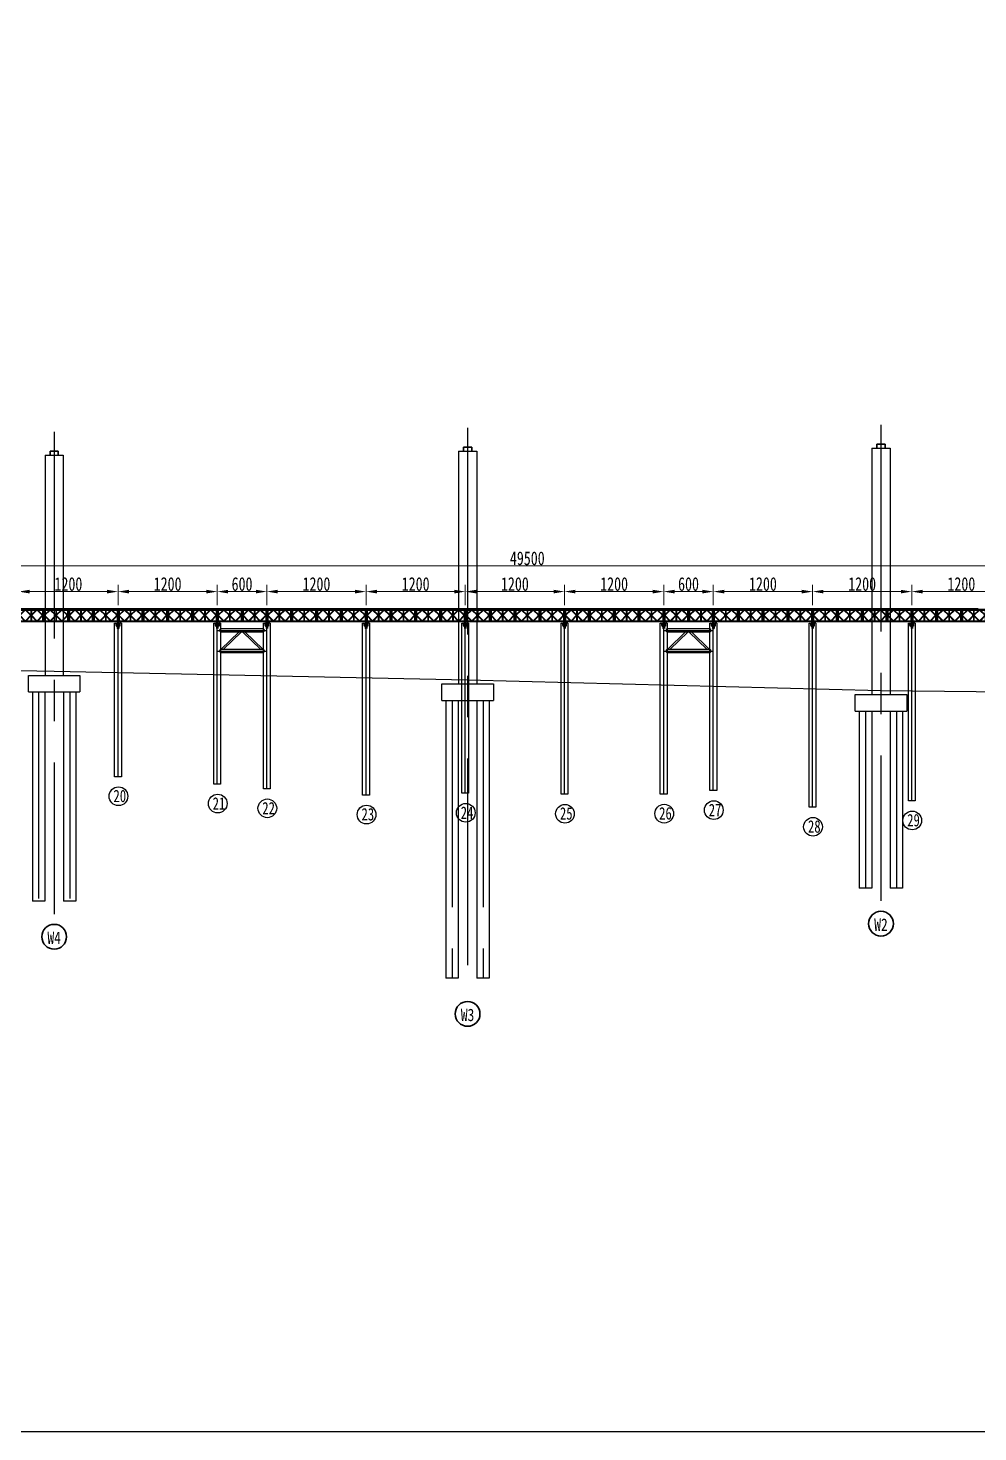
# Model space of a CAD drawing. Extents: x 0 to 558779, y 0 to 2762081.
# Drawn here: x 518231 to 518345.9, y 2757328.1 to 2757497.9 of the extents above; entities that cross this region are included whole.
import ezdxf
from ezdxf.enums import TextEntityAlignment as Align

# ---------------------------------------------------------------- set-up
doc = ezdxf.new("R2010")
doc.units = 0
doc.header["$LTSCALE"] = 20
doc.header["$PDMODE"] = 34
doc.linetypes.add('CENTER', pattern=[2, 1.25, -0.25, 0.25, -0.25])
doc.linetypes.add('CENTER2', pattern=[28.575, 19.05, -3.175, 3.175, -3.175])
doc.layers.add('center', color=3, linetype='CENTER', lineweight=13)
doc.layers.add('标注', color=3, linetype='Continuous', lineweight=15)
for name, color, linetype in [('ZdDmx', 7, 'Continuous'), ('主线墩号', 1, 'Continuous'), ('墩中心线', 6, 'CENTER'), ('粗实线', 1, 'Continuous'), ('细实线', 8, 'Continuous')]:
    doc.layers.add(name, color=color, linetype=linetype)
doc.styles.add('FS', font='仿宋_GB2312.ttf', dxfattribs={"width": 0.75})
doc.styles.add('仿宋', font='simfang_0.ttf', dxfattribs={"width": 0.8})
doc.dimstyles.new('100-1.5', dxfattribs={"dimscale": 0.66, "dimtxt": 2.5, "dimasz": 2, "dimexe": 1.25, "dimexo": 1.25, "dimgap": 0.125, "dimtad": 1, "dimdec": 0, "dimlfac": 100, "dimdsep": 46, "dimtxsty": 'FS', "dimcen": 0.001, "dimclrd": 3, "dimclre": 3, "dimclrt": 7, "dimadec": 4, "dimazin": 2, "dimtfac": 1, "dimtdec": 0, "dimtmove": 1, "dimatfit": 2, "dimfxlon": 1, "dimlwd": -1, "dimlwe": -1, "dimarcsym": 0})

# ---------------------------------------------------------------- blocks, each defined once
blk = doc.blocks.new('*U1236')
at = {"layer": '主线墩号', "color": 8, "lineweight": 35}
blk.add_circle((0, -31.61), 1.5, dxfattribs=at)
at = {"layer": '墩中心线', "color": 8}
for p, q in [((0, 29.46), (0, -28.86)), ((-1.88, -2), (-1.88, -27.3)), ((1.88, -2), (1.88, -27.3))]:
    blk.add_line(p, q, dxfattribs=at)
at = {"layer": '粗实线', "color": 8, "linetype": 'Continuous'}
for p, q in [((-1.1, 26.62), (-1.1, 0)), ((-1.1, 26.62), (1.1, 26.62)), ((1.1, 26.62), (1.1, 0)), ((-3.12, 0), (3.12, 0)), ((-3.12, -2), (-3.12, 0)), ((3.12, 0), (3.12, -2)), ((-3.12, -2), (3.12, -2)), ((-2.62, -2), (-1.12, -2))]:
    blk.add_line(p, q, dxfattribs=at)
at = {"layer": '粗实线', "color": 8, "lineweight": 35}
for p, q in [((-0.5, 26.62), (-0.5, 27.12)), ((-0.5, 27.12), (0.5, 27.12)), ((0.5, 27.12), (0.5, 26.62))]:
    blk.add_line(p, q, dxfattribs=at)
at = {"layer": '粗实线', "color": 8}
for p, q in [((-2.62, -2), (-2.62, -27.3)), ((-1.12, -2), (-1.12, -27.3)), ((1.12, -2), (1.12, -27.3)), ((2.62, -2), (2.62, -27.3)), ((-1.12, -27.3), (-2.62, -27.3)), ((2.62, -27.3), (1.12, -27.3))]:
    blk.add_line(p, q, dxfattribs=at)
at = {"layer": '主线墩号', "color": 8, "lineweight": 35, "style": '仿宋', "width": 0.8}
blk.add_attdef('墩号', text='', height=1.5, dxfattribs=at).set_placement((0, -32.48), align=Align.CENTER)
blk = doc.blocks.new('*U1239')
at = {"layer": '主线墩号', "color": 8, "lineweight": 35}
blk.add_circle((0, -39.91), 1.5, dxfattribs=at)
at = {"layer": '墩中心线', "color": 8}
for p, q in [((0, 30.97), (0, -37.16)), ((-1.88, -2), (-1.88, -35.6)), ((1.88, -2), (1.88, -35.6))]:
    blk.add_line(p, q, dxfattribs=at)
at = {"layer": '粗实线', "color": 8, "linetype": 'Continuous'}
for p, q in [((-1.1, 28.14), (-1.1, 0)), ((-1.1, 28.14), (1.1, 28.14)), ((1.1, 28.14), (1.1, 0)), ((-3.12, 0), (3.12, 0)), ((-3.12, -2), (-3.12, 0)), ((3.12, 0), (3.12, -2)), ((-3.12, -2), (3.12, -2)), ((-2.62, -2), (-1.12, -2))]:
    blk.add_line(p, q, dxfattribs=at)
at = {"layer": '粗实线', "color": 8, "lineweight": 35}
for p, q in [((-0.5, 28.14), (-0.5, 28.64)), ((-0.5, 28.64), (0.5, 28.64)), ((0.5, 28.64), (0.5, 28.14))]:
    blk.add_line(p, q, dxfattribs=at)
at = {"layer": '粗实线', "color": 8}
for p, q in [((-2.62, -2), (-2.62, -35.6)), ((-1.12, -2), (-1.12, -35.6)), ((1.12, -2), (1.12, -35.6)), ((2.62, -2), (2.62, -35.6)), ((-1.12, -35.6), (-2.62, -35.6)), ((2.62, -35.6), (1.12, -35.6))]:
    blk.add_line(p, q, dxfattribs=at)
at = {"layer": '主线墩号', "color": 8, "lineweight": 35, "style": '仿宋', "width": 0.8}
blk.add_attdef('墩号', text='', height=1.5, dxfattribs=at).set_placement((0, -40.78), align=Align.CENTER)
blk = doc.blocks.new('*U1240')
at = {"layer": '主线墩号', "color": 8, "lineweight": 35}
blk.add_circle((0, -27.7), 1.5, dxfattribs=at)
at = {"layer": '墩中心线', "color": 8}
for p, q in [((0, 32.64), (0, -24.95)), ((-1.88, -2), (-1.88, -23.39)), ((1.88, -2), (1.88, -23.39))]:
    blk.add_line(p, q, dxfattribs=at)
at = {"layer": '粗实线', "color": 8, "linetype": 'Continuous'}
for p, q in [((-1.1, 29.81), (-1.1, 0)), ((-1.1, 29.81), (1.1, 29.81)), ((1.1, 29.81), (1.1, 0)), ((-3.12, 0), (3.12, 0)), ((-3.12, -2), (-3.12, 0)), ((3.12, 0), (3.12, -2)), ((-3.12, -2), (3.12, -2)), ((-2.62, -2), (-1.12, -2))]:
    blk.add_line(p, q, dxfattribs=at)
at = {"layer": '粗实线', "color": 8, "lineweight": 35}
for p, q in [((-0.5, 29.81), (-0.5, 30.31)), ((-0.5, 30.31), (0.5, 30.31)), ((0.5, 30.31), (0.5, 29.81))]:
    blk.add_line(p, q, dxfattribs=at)
at = {"layer": '粗实线', "color": 8}
for p, q in [((-2.62, -2), (-2.62, -23.39)), ((-1.12, -2), (-1.12, -23.39)), ((1.12, -2), (1.12, -23.39)), ((2.62, -2), (2.62, -23.39)), ((-1.12, -23.39), (-2.62, -23.39)), ((2.62, -23.39), (1.12, -23.39))]:
    blk.add_line(p, q, dxfattribs=at)
at = {"layer": '主线墩号', "color": 8, "lineweight": 35, "style": '仿宋', "width": 0.8}
blk.add_attdef('墩号', text='', height=1.5, dxfattribs=at).set_placement((0, -28.57), align=Align.CENTER)
blk = doc.blocks.new('贝雷梁')
at = {"color": 7, "ltscale": 10}
for p, q in [((-7, 144), (-6, 145)), ((-7, 144), (-7, 135)), ((-7, 135), (-6, 135))]:
    blk.add_line(p, q, dxfattribs=at)
at = {"color": 7}
for p, q in [((-7, 144), (-7, 135)), ((-7, 4), (-6, 5)), ((-7, 4), (-6, 5)), ((-7, -4), (-7, 4)), ((-7, -4), (-7, 4)), ((-6, 145), (306, 145)), ((-6, 145), (306, 145)), ((-6, 135), (306, 135)), ((-6, 5), (306, 5)), ((6, 135), (6, 5)), ((7, 59), (7, 81)), ((7, 81), (18, 81)), ((7, 59), (18, 59)), ((9, 70), (79, 140)), ((9, 70), (79, 0)), ((12, 77), (70, 135)), ((12, 135), (12, 5)), ((12, 77), (16, 73)), ((12, 63), (16, 67)), ((12, 63), (70, 5)), ((16, 73), (79, 135)), ((16, 67), (79, 5)), ((18, 59), (18, 81)), ((79, 140), (150, 70)), ((79, 0), (150, 70)), ((143, 73), (80, 135)), ((143, 67), (80, 5)), ((147, 77), (89, 135)), ((147, 63), (89, 5)), ((141, 81), (159, 81)), ((141, 59), (141, 81)), ((141, 59), (159, 59)), ((143, 73), (147, 77)), ((143, 67), (147, 63)), ((147, 135), (147, 5)), ((220, 140), (150, 70)), ((220, 0), (150, 70)), ((153, 77), (211, 135)), ((153, 135), (153, 5)), ((157, 73), (153, 77)), ((157, 67), (153, 63)), ((153, 63), (211, 5)), ((157, 73), (220, 135)), ((157, 67), (220, 5)), ((159, 59), (159, 81)), ((291, 70), (220, 140)), ((291, 70), (220, 0)), ((284, 73), (221, 135)), ((284, 67), (221, 5)), ((288, 77), (230, 135)), ((288, 63), (230, 5)), ((282, 59), (282, 81)), ((293, 81), (282, 81)), ((282, 59), (293, 59)), ((288, 77), (284, 73)), ((288, 63), (284, 67)), ((288, 135), (288, 5)), ((293, 59), (293, 81)), ((294, 135), (294, 5)), ((307, 144), (306, 145)), ((307, 135), (306, 135)), ((307, 4), (306, 5)), ((307, 144), (307, 135)), ((307, -4), (307, 4)), ((-7, -4), (-6, -5)), ((-7, -4), (-6, -5)), ((-6, -5), (306, -5)), ((-6, -5), (306, -5)), ((307, -4), (306, -5))]:
    blk.add_line(p, q, dxfattribs=at)
at = {"color": 7, "ltscale": 10}
for centre in [(0, 140), (0, 140), (300, 140), (300, 140)]:
    blk.add_circle(centre, 2.5, dxfattribs=at)
at = {"color": 7}
for centre in [(0, 140), (0, 140), (0, 140), (0, 140), (0, 140), (0, 140), (0, 140), (0, 140), (0, 0), (300, 140), (300, 140), (300, 140), (300, 140), (300, 140), (300, 140), (300, 140), (300, 140), (300, 0), (300, 0), (300, 0), (300, 0), (300, 0), (300, 0)]:
    blk.add_circle(centre, 2.5, dxfattribs=at)
at = {"layer": 'center', "ltscale": 0.5}
for p, q in [((9, 145), (9, -5)), ((150, 145), (150, -5)), ((291, 145), (291, -5))]:
    blk.add_line(p, q, dxfattribs=at)
blk = doc.blocks.new('*U1230')
at = {"extrusion": (0, 0, -1), "xscale": -0.01000000000058208, "yscale": 0.009999999997671696, "zscale": -0.01000000000058208}
blk.add_blockref('贝雷梁', (1.5, -0.7), dxfattribs=at)
blk = doc.blocks.new('*U1231')
at = {"color": 0, "linetype": 'ByBlock', "lineweight": -2, "transparency": 16777216}
for p in [(186, 0), (189, 0), (192, 0), (195, 0), (198, 0), (201, 0), (204, 0), (207, 0), (210, 0), (213, 0), (216, 0), (219, 0), (222, 0), (225, 0), (228, 0), (231, 0), (234, 0), (237, 0), (240, 0), (243, 0), (246, 0), (249, 0), (252, 0), (255, 0), (258, 0), (261, 0), (264, 0), (267, 0), (270, 0), (273, 0), (276, 0), (279, 0), (282, 0), (285, 0), (288, 0), (291, 0), (294, 0), (297, 0), (300, 0)]:
    blk.add_blockref('*U1230', p, dxfattribs=at)
blk = doc.blocks.new('*U1233')
at = {"layer": '细实线', "color": 5}
blk.add_lwpolyline([(-0.995, 0.05), (0.995, 0.05), (0.995, -0.05), (-0.995, -0.05)], close=True, dxfattribs=at)
blk = doc.blocks.new('*U1232')
at = {"color": 0, "linetype": 'ByBlock', "lineweight": -2, "transparency": 16777216}
for p in [(186, 0), (188, 0), (190, 0), (192, 0), (194, 0), (196, 0), (198, 0), (200, 0), (202, 0), (204, 0), (206, 0), (208, 0), (210, 0), (212, 0), (214, 0), (216, 0), (218, 0), (220, 0), (222, 0), (224, 0), (226, 0), (228, 0), (230, 0), (232, 0), (234, 0), (236, 0), (238, 0), (240, 0), (242, 0), (244, 0), (246, 0), (248, 0), (250, 0), (252, 0), (254, 0), (256, 0), (258, 0), (260, 0), (262, 0), (264, 0), (266, 0), (268, 0), (270, 0), (272, 0), (274, 0), (276, 0), (278, 0), (280, 0), (282, 0), (284, 0), (286, 0), (288, 0), (290, 0), (292, 0), (294, 0), (296, 0), (298, 0), (300, 0)]:
    blk.add_blockref('*U1233', p, dxfattribs=at)
blk = doc.blocks.new('*D1262')
at = {"layer": 'DEFPOINTS', "color": 0, "transparency": 16777216}
for p in [(518241.86, 2757429.77), (518229.86, 2757426.19), (518241.86, 2757426.19)]:
    blk.add_point(p, dxfattribs=at)
at = {"layer": '标注', "color": 0, "transparency": 16777216}
for p, q in [((518229.86, 2757428.12), (518229.86, 2757430.59)), ((518231.18, 2757429.77), (518240.54, 2757429.77))]:
    blk.add_line(p, q, dxfattribs=at)
at = {"layer": '标注', "color": 0, "linetype": 'ByBlock', "transparency": 16777216}
blk.add_line((518241.86, 2757428.12), (518241.86, 2757430.59), dxfattribs=at)
at = {"layer": '标注', "color": 0, "transparency": 16777216}
for points in [[(518231.18, 2757429.99), (518231.18, 2757429.55), (518229.86, 2757429.77)], [(518240.54, 2757429.99), (518240.54, 2757429.55), (518241.86, 2757429.77)]]:
    blk.add_solid(points, dxfattribs=at)
at = {"layer": '标注', "color": 1, "transparency": 16777216, "insert": (518235.86, 2757430.68), "char_height": 1.65, "attachment_point": 5, "style": 'FS'}
blk.add_mtext('1200', dxfattribs=at)
blk = doc.blocks.new('*D1263')
at = {"layer": 'DEFPOINTS', "color": 0, "transparency": 16777216}
for p in [(518253.86, 2757429.77), (518241.86, 2757426.19), (518253.86, 2757426.19)]:
    blk.add_point(p, dxfattribs=at)
at = {"layer": '标注', "color": 0, "transparency": 16777216}
for p, q in [((518241.86, 2757428.12), (518241.86, 2757430.59)), ((518243.18, 2757429.77), (518252.54, 2757429.77))]:
    blk.add_line(p, q, dxfattribs=at)
at = {"layer": '标注', "color": 0, "linetype": 'ByBlock', "transparency": 16777216}
blk.add_line((518253.86, 2757428.12), (518253.86, 2757430.59), dxfattribs=at)
at = {"layer": '标注', "color": 0, "transparency": 16777216}
for points in [[(518243.18, 2757429.99), (518243.18, 2757429.55), (518241.86, 2757429.77)], [(518252.54, 2757429.99), (518252.54, 2757429.55), (518253.86, 2757429.77)]]:
    blk.add_solid(points, dxfattribs=at)
at = {"layer": '标注', "color": 1, "transparency": 16777216, "insert": (518247.86, 2757430.68), "char_height": 1.65, "attachment_point": 5, "style": 'FS'}
blk.add_mtext('1200', dxfattribs=at)
blk = doc.blocks.new('*D1264')
at = {"layer": 'DEFPOINTS', "color": 0, "transparency": 16777216}
for p in [(518259.86, 2757429.77), (518253.86, 2757426.19), (518259.86, 2757426.19)]:
    blk.add_point(p, dxfattribs=at)
at = {"layer": '标注', "color": 0, "transparency": 16777216}
for p, q in [((518253.86, 2757428.12), (518253.86, 2757430.59)), ((518255.18, 2757429.77), (518258.54, 2757429.77))]:
    blk.add_line(p, q, dxfattribs=at)
at = {"layer": '标注', "color": 0, "linetype": 'ByBlock', "transparency": 16777216}
blk.add_line((518259.86, 2757428.12), (518259.86, 2757430.59), dxfattribs=at)
at = {"layer": '标注', "color": 0, "transparency": 16777216}
for points in [[(518255.18, 2757429.99), (518255.18, 2757429.55), (518253.86, 2757429.77)], [(518258.54, 2757429.99), (518258.54, 2757429.55), (518259.86, 2757429.77)]]:
    blk.add_solid(points, dxfattribs=at)
at = {"layer": '标注', "color": 1, "transparency": 16777216, "insert": (518256.86, 2757430.68), "char_height": 1.65, "attachment_point": 5, "style": 'FS'}
blk.add_mtext('600', dxfattribs=at)
blk = doc.blocks.new('*D1265')
at = {"layer": 'DEFPOINTS', "color": 0, "transparency": 16777216}
for p in [(518271.86, 2757429.77), (518259.86, 2757426.19), (518271.86, 2757426.19)]:
    blk.add_point(p, dxfattribs=at)
at = {"layer": '标注', "color": 0, "transparency": 16777216}
for p, q in [((518259.86, 2757428.12), (518259.86, 2757430.59)), ((518261.18, 2757429.77), (518270.54, 2757429.77))]:
    blk.add_line(p, q, dxfattribs=at)
at = {"layer": '标注', "color": 0, "linetype": 'ByBlock', "transparency": 16777216}
blk.add_line((518271.86, 2757428.12), (518271.86, 2757430.59), dxfattribs=at)
at = {"layer": '标注', "color": 0, "transparency": 16777216}
for points in [[(518261.18, 2757429.99), (518261.18, 2757429.55), (518259.86, 2757429.77)], [(518270.54, 2757429.99), (518270.54, 2757429.55), (518271.86, 2757429.77)]]:
    blk.add_solid(points, dxfattribs=at)
at = {"layer": '标注', "color": 1, "transparency": 16777216, "insert": (518265.86, 2757430.68), "char_height": 1.65, "attachment_point": 5, "style": 'FS'}
blk.add_mtext('1200', dxfattribs=at)
blk = doc.blocks.new('*D1266')
at = {"layer": 'DEFPOINTS', "color": 0, "transparency": 16777216}
for p in [(518283.86, 2757429.77), (518271.86, 2757426.19), (518283.86, 2757426.19)]:
    blk.add_point(p, dxfattribs=at)
at = {"layer": '标注', "color": 0, "transparency": 16777216}
for p, q in [((518271.86, 2757428.12), (518271.86, 2757430.59)), ((518273.18, 2757429.77), (518282.54, 2757429.77))]:
    blk.add_line(p, q, dxfattribs=at)
at = {"layer": '标注', "color": 0, "linetype": 'ByBlock', "transparency": 16777216}
blk.add_line((518283.86, 2757428.12), (518283.86, 2757430.59), dxfattribs=at)
at = {"layer": '标注', "color": 0, "transparency": 16777216}
for points in [[(518273.18, 2757429.99), (518273.18, 2757429.55), (518271.86, 2757429.77)], [(518282.54, 2757429.99), (518282.54, 2757429.55), (518283.86, 2757429.77)]]:
    blk.add_solid(points, dxfattribs=at)
at = {"layer": '标注', "color": 1, "transparency": 16777216, "insert": (518277.86, 2757430.68), "char_height": 1.65, "attachment_point": 5, "style": 'FS'}
blk.add_mtext('1200', dxfattribs=at)
blk = doc.blocks.new('*D1267')
at = {"layer": 'DEFPOINTS', "color": 0, "transparency": 16777216}
for p in [(518295.86, 2757429.77), (518283.86, 2757426.19), (518295.86, 2757426.19)]:
    blk.add_point(p, dxfattribs=at)
at = {"layer": '标注', "color": 0, "transparency": 16777216}
for p, q in [((518283.86, 2757428.12), (518283.86, 2757430.59)), ((518285.18, 2757429.77), (518294.54, 2757429.77))]:
    blk.add_line(p, q, dxfattribs=at)
at = {"layer": '标注', "color": 0, "linetype": 'ByBlock', "transparency": 16777216}
blk.add_line((518295.86, 2757428.12), (518295.86, 2757430.59), dxfattribs=at)
at = {"layer": '标注', "color": 0, "transparency": 16777216}
for points in [[(518285.18, 2757429.99), (518285.18, 2757429.55), (518283.86, 2757429.77)], [(518294.54, 2757429.99), (518294.54, 2757429.55), (518295.86, 2757429.77)]]:
    blk.add_solid(points, dxfattribs=at)
at = {"layer": '标注', "color": 1, "transparency": 16777216, "insert": (518289.86, 2757430.68), "char_height": 1.65, "attachment_point": 5, "style": 'FS'}
blk.add_mtext('1200', dxfattribs=at)
blk = doc.blocks.new('*D1268')
at = {"layer": 'DEFPOINTS', "color": 0, "transparency": 16777216}
for p in [(518307.86, 2757429.77), (518295.86, 2757426.19), (518307.86, 2757426.19)]:
    blk.add_point(p, dxfattribs=at)
at = {"layer": '标注', "color": 0, "transparency": 16777216}
for p, q in [((518295.86, 2757428.12), (518295.86, 2757430.59)), ((518297.18, 2757429.77), (518306.54, 2757429.77))]:
    blk.add_line(p, q, dxfattribs=at)
at = {"layer": '标注', "color": 0, "linetype": 'ByBlock', "transparency": 16777216}
blk.add_line((518307.86, 2757428.12), (518307.86, 2757430.59), dxfattribs=at)
at = {"layer": '标注', "color": 0, "transparency": 16777216}
for points in [[(518297.18, 2757429.99), (518297.18, 2757429.55), (518295.86, 2757429.77)], [(518306.54, 2757429.99), (518306.54, 2757429.55), (518307.86, 2757429.77)]]:
    blk.add_solid(points, dxfattribs=at)
at = {"layer": '标注', "color": 1, "transparency": 16777216, "insert": (518301.86, 2757430.68), "char_height": 1.65, "attachment_point": 5, "style": 'FS'}
blk.add_mtext('1200', dxfattribs=at)
blk = doc.blocks.new('*D1269')
at = {"layer": 'DEFPOINTS', "color": 0, "transparency": 16777216}
for p in [(518313.86, 2757429.77), (518307.86, 2757426.19), (518313.86, 2757426.19)]:
    blk.add_point(p, dxfattribs=at)
at = {"layer": '标注', "color": 0, "transparency": 16777216}
for p, q in [((518307.86, 2757428.12), (518307.86, 2757430.59)), ((518309.18, 2757429.77), (518312.54, 2757429.77))]:
    blk.add_line(p, q, dxfattribs=at)
at = {"layer": '标注', "color": 0, "linetype": 'ByBlock', "transparency": 16777216}
blk.add_line((518313.86, 2757428.12), (518313.86, 2757430.59), dxfattribs=at)
at = {"layer": '标注', "color": 0, "transparency": 16777216}
for points in [[(518309.18, 2757429.99), (518309.18, 2757429.55), (518307.86, 2757429.77)], [(518312.54, 2757429.99), (518312.54, 2757429.55), (518313.86, 2757429.77)]]:
    blk.add_solid(points, dxfattribs=at)
at = {"layer": '标注', "color": 1, "transparency": 16777216, "insert": (518310.86, 2757430.68), "char_height": 1.65, "attachment_point": 5, "style": 'FS'}
blk.add_mtext('600', dxfattribs=at)
blk = doc.blocks.new('*D1270')
at = {"layer": 'DEFPOINTS', "color": 0, "transparency": 16777216}
for p in [(518325.86, 2757429.77), (518313.86, 2757426.19), (518325.86, 2757426.19)]:
    blk.add_point(p, dxfattribs=at)
at = {"layer": '标注', "color": 0, "transparency": 16777216}
for p, q in [((518313.86, 2757428.12), (518313.86, 2757430.59)), ((518315.18, 2757429.77), (518324.54, 2757429.77))]:
    blk.add_line(p, q, dxfattribs=at)
at = {"layer": '标注', "color": 0, "linetype": 'ByBlock', "transparency": 16777216}
blk.add_line((518325.86, 2757428.12), (518325.86, 2757430.59), dxfattribs=at)
at = {"layer": '标注', "color": 0, "transparency": 16777216}
for points in [[(518315.18, 2757429.99), (518315.18, 2757429.55), (518313.86, 2757429.77)], [(518324.54, 2757429.99), (518324.54, 2757429.55), (518325.86, 2757429.77)]]:
    blk.add_solid(points, dxfattribs=at)
at = {"layer": '标注', "color": 1, "transparency": 16777216, "insert": (518319.86, 2757430.68), "char_height": 1.65, "attachment_point": 5, "style": 'FS'}
blk.add_mtext('1200', dxfattribs=at)
blk = doc.blocks.new('*D1271')
at = {"layer": 'DEFPOINTS', "color": 0, "transparency": 16777216}
for p in [(518337.86, 2757429.77), (518325.86, 2757426.19), (518337.86, 2757426.19)]:
    blk.add_point(p, dxfattribs=at)
at = {"layer": '标注', "color": 0, "transparency": 16777216}
for p, q in [((518325.86, 2757428.12), (518325.86, 2757430.59)), ((518327.18, 2757429.77), (518336.54, 2757429.77))]:
    blk.add_line(p, q, dxfattribs=at)
at = {"layer": '标注', "color": 0, "linetype": 'ByBlock', "transparency": 16777216}
blk.add_line((518337.86, 2757428.12), (518337.86, 2757430.59), dxfattribs=at)
at = {"layer": '标注', "color": 0, "transparency": 16777216}
for points in [[(518327.18, 2757429.99), (518327.18, 2757429.55), (518325.86, 2757429.77)], [(518336.54, 2757429.99), (518336.54, 2757429.55), (518337.86, 2757429.77)]]:
    blk.add_solid(points, dxfattribs=at)
at = {"layer": '标注', "color": 1, "transparency": 16777216, "insert": (518331.86, 2757430.68), "char_height": 1.65, "attachment_point": 5, "style": 'FS'}
blk.add_mtext('1200', dxfattribs=at)
blk = doc.blocks.new('*D1272')
at = {"layer": 'DEFPOINTS', "color": 0, "transparency": 16777216}
for p in [(518349.86, 2757429.77), (518337.86, 2757426.19), (518349.86, 2757426.19)]:
    blk.add_point(p, dxfattribs=at)
at = {"layer": '标注', "color": 0, "transparency": 16777216}
for p, q in [((518337.86, 2757428.12), (518337.86, 2757430.59)), ((518339.18, 2757429.77), (518348.54, 2757429.77))]:
    blk.add_line(p, q, dxfattribs=at)
at = {"layer": '标注', "color": 0, "linetype": 'ByBlock', "transparency": 16777216}
blk.add_line((518349.86, 2757428.12), (518349.86, 2757430.59), dxfattribs=at)
at = {"layer": '标注', "color": 0, "transparency": 16777216}
for points in [[(518339.18, 2757429.99), (518339.18, 2757429.55), (518337.86, 2757429.77)], [(518348.54, 2757429.99), (518348.54, 2757429.55), (518349.86, 2757429.77)]]:
    blk.add_solid(points, dxfattribs=at)
at = {"layer": '标注', "color": 1, "transparency": 16777216, "insert": (518343.86, 2757430.68), "char_height": 1.65, "attachment_point": 5, "style": 'FS'}
blk.add_mtext('1200', dxfattribs=at)
blk = doc.blocks.new('*D1384')
at = {"layer": 'DEFPOINTS', "color": 0}
for p in [(518538.86, 2757432.88), (518043.86, 2757427.59), (518538.86, 2757427.59)]:
    blk.add_point(p, dxfattribs=at)
at = {"layer": '标注', "color": 0}
for p, q in [((518043.86, 2757431.23), (518043.86, 2757433.71)), ((518045.18, 2757432.88), (518537.54, 2757432.88)), ((518538.86, 2757431.23), (518538.86, 2757433.71))]:
    blk.add_line(p, q, dxfattribs=at)
for points in [[(518045.18, 2757433.1), (518045.18, 2757432.66), (518043.86, 2757432.88)], [(518537.54, 2757432.66), (518537.54, 2757433.1), (518538.86, 2757432.88)]]:
    blk.add_solid(points, dxfattribs=at)
at = {"layer": '标注', "color": 1, "insert": (518291.36, 2757433.79), "char_height": 1.65, "attachment_point": 5, "style": 'FS'}
blk.add_mtext('49500', dxfattribs=at)

msp = doc.modelspace()

# ---------------------------------------------------------------- linework, layer by layer
for p, q in [((518241.448, 2757425.935), (518241.643, 2757425.935)), ((518241.643, 2757425.935), (518241.643, 2757425.585)), ((518242.268, 2757425.935), (518242.073, 2757425.935)), ((518242.073, 2757425.935), (518242.073, 2757425.585)), ((518253.448, 2757425.935), (518253.643, 2757425.935)), ((518253.643, 2757425.935), (518253.643, 2757425.585)), ((518254.268, 2757425.935), (518254.073, 2757425.935)), ((518254.073, 2757425.935), (518254.073, 2757425.585)), ((518259.448, 2757425.935), (518259.643, 2757425.935)), ((518259.643, 2757425.935), (518259.643, 2757425.585)), ((518260.268, 2757425.935), (518260.073, 2757425.935)), ((518260.073, 2757425.935), (518260.073, 2757425.585)), ((518271.448, 2757425.935), (518271.643, 2757425.935)), ((518271.643, 2757425.935), (518271.643, 2757425.585)), ((518272.268, 2757425.935), (518272.073, 2757425.935)), ((518272.073, 2757425.935), (518272.073, 2757425.585)), ((518283.448, 2757425.935), (518283.643, 2757425.935)), ((518283.643, 2757425.935), (518283.643, 2757425.585)), ((518284.268, 2757425.935), (518284.073, 2757425.935)), ((518284.073, 2757425.935), (518284.073, 2757425.585)), ((518295.448, 2757425.935), (518295.643, 2757425.935)), ((518295.643, 2757425.935), (518295.643, 2757425.585)), ((518296.268, 2757425.935), (518296.073, 2757425.935)), ((518296.073, 2757425.935), (518296.073, 2757425.585)), ((518307.448, 2757425.935), (518307.643, 2757425.935)), ((518307.643, 2757425.935), (518307.643, 2757425.585)), ((518308.268, 2757425.935), (518308.073, 2757425.935)), ((518308.073, 2757425.935), (518308.073, 2757425.585)), ((518313.448, 2757425.935), (518313.643, 2757425.935)), ((518313.643, 2757425.935), (518313.643, 2757425.585)), ((518314.268, 2757425.935), (518314.073, 2757425.935)), ((518314.073, 2757425.935), (518314.073, 2757425.585)), ((518325.448, 2757425.935), (518325.643, 2757425.935)), ((518325.643, 2757425.935), (518325.643, 2757425.585)), ((518326.268, 2757425.935), (518326.073, 2757425.935)), ((518326.073, 2757425.935), (518326.073, 2757425.585)), ((518337.448, 2757425.935), (518337.643, 2757425.935)), ((518337.643, 2757425.935), (518337.643, 2757425.585)), ((518338.268, 2757425.935), (518338.073, 2757425.935)), ((518338.073, 2757425.935), (518338.073, 2757425.585)), ((518242.073, 2757425.585), (518241.643, 2757425.585)), ((518254.073, 2757425.585), (518253.643, 2757425.585)), ((518254.307, 2757422.773), (518256.514, 2757424.896)), ((518254.596, 2757422.773), (518256.802, 2757424.896)), ((518259.121, 2757422.773), (518256.915, 2757424.896)), ((518259.41, 2757422.773), (518257.203, 2757424.896)), ((518260.073, 2757425.585), (518259.643, 2757425.585)), ((518272.073, 2757425.585), (518271.643, 2757425.585)), ((518284.073, 2757425.585), (518283.643, 2757425.585)), ((518296.073, 2757425.585), (518295.643, 2757425.585)), ((518308.073, 2757425.585), (518307.643, 2757425.585)), ((518308.307, 2757422.773), (518310.514, 2757424.896)), ((518308.596, 2757422.773), (518310.802, 2757424.896)), ((518313.121, 2757422.773), (518310.915, 2757424.896)), ((518313.41, 2757422.773), (518311.203, 2757424.896)), ((518314.073, 2757425.585), (518313.643, 2757425.585)), ((518326.073, 2757425.585), (518325.643, 2757425.585)), ((518338.073, 2757425.585), (518337.643, 2757425.585))]:
    msp.add_line(p, q)
at = {"color": 1, "ltscale": 10}
for p, q in [((518241.771, 2757425.585), (518241.771, 2757425.305)), ((518241.78, 2757425.585), (518241.78, 2757425.305)), ((518241.937, 2757425.585), (518241.937, 2757425.305)), ((518241.946, 2757425.585), (518241.946, 2757425.305)), ((518253.771, 2757425.585), (518253.771, 2757425.305)), ((518253.78, 2757425.585), (518253.78, 2757425.305)), ((518253.937, 2757425.585), (518253.937, 2757425.305)), ((518253.946, 2757425.585), (518253.946, 2757425.305)), ((518259.771, 2757425.585), (518259.771, 2757425.305)), ((518259.78, 2757425.585), (518259.78, 2757425.305)), ((518259.937, 2757425.585), (518259.937, 2757425.305)), ((518259.946, 2757425.585), (518259.946, 2757425.305)), ((518271.771, 2757425.585), (518271.771, 2757425.305)), ((518271.78, 2757425.585), (518271.78, 2757425.305)), ((518271.937, 2757425.585), (518271.937, 2757425.305)), ((518271.946, 2757425.585), (518271.946, 2757425.305)), ((518283.771, 2757425.585), (518283.771, 2757425.305)), ((518283.78, 2757425.585), (518283.78, 2757425.305)), ((518283.937, 2757425.585), (518283.937, 2757425.305)), ((518283.946, 2757425.585), (518283.946, 2757425.305)), ((518295.771, 2757425.585), (518295.771, 2757425.305)), ((518295.78, 2757425.585), (518295.78, 2757425.305)), ((518295.937, 2757425.585), (518295.937, 2757425.305)), ((518295.946, 2757425.585), (518295.946, 2757425.305)), ((518307.771, 2757425.585), (518307.771, 2757425.305)), ((518307.78, 2757425.585), (518307.78, 2757425.305)), ((518307.937, 2757425.585), (518307.937, 2757425.305)), ((518307.946, 2757425.585), (518307.946, 2757425.305)), ((518313.771, 2757425.585), (518313.771, 2757425.305)), ((518313.78, 2757425.585), (518313.78, 2757425.305)), ((518313.937, 2757425.585), (518313.937, 2757425.305)), ((518313.946, 2757425.585), (518313.946, 2757425.305)), ((518325.771, 2757425.585), (518325.771, 2757425.305)), ((518325.78, 2757425.585), (518325.78, 2757425.305)), ((518325.937, 2757425.585), (518325.937, 2757425.305)), ((518325.946, 2757425.585), (518325.946, 2757425.305)), ((518337.771, 2757425.585), (518337.771, 2757425.305)), ((518337.78, 2757425.585), (518337.78, 2757425.305)), ((518337.937, 2757425.585), (518337.937, 2757425.305)), ((518337.946, 2757425.585), (518337.946, 2757425.305))]:
    msp.add_line(p, q, dxfattribs=at)
at = {"color": 1}
for p, q in [((518241.78, 2757425.305), (518241.771, 2757425.305)), ((518241.937, 2757425.305), (518241.946, 2757425.305)), ((518253.78, 2757425.305), (518253.771, 2757425.305)), ((518253.937, 2757425.305), (518253.946, 2757425.305)), ((518259.78, 2757425.305), (518259.771, 2757425.305)), ((518259.937, 2757425.305), (518259.946, 2757425.305)), ((518271.78, 2757425.305), (518271.771, 2757425.305)), ((518271.937, 2757425.305), (518271.946, 2757425.305)), ((518283.78, 2757425.305), (518283.771, 2757425.305)), ((518283.937, 2757425.305), (518283.946, 2757425.305)), ((518295.78, 2757425.305), (518295.771, 2757425.305)), ((518295.937, 2757425.305), (518295.946, 2757425.305)), ((518307.78, 2757425.305), (518307.771, 2757425.305)), ((518307.937, 2757425.305), (518307.946, 2757425.305)), ((518313.78, 2757425.305), (518313.771, 2757425.305)), ((518313.937, 2757425.305), (518313.946, 2757425.305)), ((518325.78, 2757425.305), (518325.771, 2757425.305)), ((518325.937, 2757425.305), (518325.946, 2757425.305)), ((518337.78, 2757425.305), (518337.771, 2757425.305)), ((518337.937, 2757425.305), (518337.946, 2757425.305))]:
    msp.add_line(p, q, dxfattribs=at)
at = {"linetype": 'CENTER', "ltscale": 0.05}
for p, q in [((518241.775, 2757425.585), (518241.775, 2757425.305)), ((518241.941, 2757425.585), (518241.941, 2757425.305)), ((518253.775, 2757425.585), (518253.775, 2757425.305)), ((518253.941, 2757425.585), (518253.941, 2757425.305)), ((518259.775, 2757425.585), (518259.775, 2757425.305)), ((518259.941, 2757425.585), (518259.941, 2757425.305)), ((518271.775, 2757425.585), (518271.775, 2757425.305)), ((518271.941, 2757425.585), (518271.941, 2757425.305)), ((518283.775, 2757425.585), (518283.775, 2757425.305)), ((518283.941, 2757425.585), (518283.941, 2757425.305)), ((518295.775, 2757425.585), (518295.775, 2757425.305)), ((518295.941, 2757425.585), (518295.941, 2757425.305)), ((518307.775, 2757425.585), (518307.775, 2757425.305)), ((518307.941, 2757425.585), (518307.941, 2757425.305)), ((518313.775, 2757425.585), (518313.775, 2757425.305)), ((518313.941, 2757425.585), (518313.941, 2757425.305)), ((518325.775, 2757425.585), (518325.775, 2757425.305)), ((518325.941, 2757425.585), (518325.941, 2757425.305)), ((518337.775, 2757425.585), (518337.775, 2757425.305)), ((518337.941, 2757425.585), (518337.941, 2757425.305))]:
    msp.add_line(p, q, dxfattribs=at)
at = {"color": 3, "linetype": 'CENTER2', "ltscale": 0.1}
for p, q in [((518241.858, 2757407.382), (518241.858, 2757425.585)), ((518253.858, 2757406.496), (518253.858, 2757425.585)), ((518259.858, 2757405.925), (518259.858, 2757425.585)), ((518271.858, 2757405.168), (518271.858, 2757425.585)), ((518283.858, 2757405.379), (518283.858, 2757425.585)), ((518295.858, 2757405.266), (518295.858, 2757425.585)), ((518307.858, 2757405.28), (518307.858, 2757425.585)), ((518313.858, 2757405.706), (518313.858, 2757425.585)), ((518325.858, 2757403.688), (518325.858, 2757425.585)), ((518337.858, 2757404.454), (518337.858, 2757425.585))]:
    msp.add_line(p, q, dxfattribs=at)
at = {"color": 3, "linetype": 'CENTER2'}
for p, q in [((518253.858, 2757425.085), (518259.858, 2757425.085)), ((518307.858, 2757425.085), (518313.858, 2757425.085)), ((518253.858, 2757422.585), (518259.858, 2757422.585)), ((518307.858, 2757422.585), (518313.858, 2757422.585))]:
    msp.add_line(p, q, dxfattribs=at)
at = {"color": 0}
msp.add_lwpolyline([(518015.117, 2757901.832), (518685.096, 2757901.832), (518685.096, 2757328.13), (518015.117, 2757328.13)], close=True, dxfattribs=at)
at = {"color": 5}
for points in [[(518242.268, 2757425.935), (518242.268, 2757417.872), (518242.268, 2757407.382), (518241.448, 2757407.382), (518241.448, 2757425.935)], [(518254.268, 2757425.935), (518254.268, 2757417.872), (518254.268, 2757406.496), (518253.448, 2757406.496), (518253.448, 2757425.935)], [(518260.268, 2757425.935), (518260.268, 2757417.872), (518260.268, 2757405.925), (518259.448, 2757405.925), (518259.448, 2757425.935)], [(518272.268, 2757425.935), (518272.268, 2757417.872), (518272.268, 2757405.168), (518271.448, 2757405.168), (518271.448, 2757425.935)], [(518284.268, 2757425.935), (518284.268, 2757417.872), (518284.268, 2757405.379), (518283.448, 2757405.379), (518283.448, 2757425.935)], [(518296.268, 2757425.935), (518296.268, 2757417.872), (518296.268, 2757405.266), (518295.448, 2757405.266), (518295.448, 2757425.935)], [(518308.268, 2757425.935), (518308.268, 2757417.872), (518308.268, 2757405.28), (518307.448, 2757405.28), (518307.448, 2757425.935)], [(518314.268, 2757425.935), (518314.268, 2757417.872), (518314.268, 2757405.706), (518313.448, 2757405.706), (518313.448, 2757425.935)], [(518326.268, 2757425.935), (518326.268, 2757417.872), (518326.268, 2757403.688), (518325.448, 2757403.688), (518325.448, 2757425.935)], [(518338.268, 2757425.935), (518338.268, 2757417.872), (518338.268, 2757404.454), (518337.448, 2757404.454), (518337.448, 2757425.935)]]:
    msp.add_lwpolyline(points, dxfattribs=at)
for points in [[(518241.643, 2757425.92), (518241.769, 2757425.92), (518241.769, 2757425.67), (518241.643, 2757425.67)], [(518242.073, 2757425.92), (518241.948, 2757425.92), (518241.948, 2757425.67), (518242.073, 2757425.67)], [(518253.643, 2757425.92), (518253.769, 2757425.92), (518253.769, 2757425.67), (518253.643, 2757425.67)], [(518254.073, 2757425.92), (518253.948, 2757425.92), (518253.948, 2757425.67), (518254.073, 2757425.67)], [(518259.643, 2757425.92), (518259.769, 2757425.92), (518259.769, 2757425.67), (518259.643, 2757425.67)], [(518260.073, 2757425.92), (518259.948, 2757425.92), (518259.948, 2757425.67), (518260.073, 2757425.67)], [(518271.643, 2757425.92), (518271.769, 2757425.92), (518271.769, 2757425.67), (518271.643, 2757425.67)], [(518272.073, 2757425.92), (518271.948, 2757425.92), (518271.948, 2757425.67), (518272.073, 2757425.67)], [(518283.643, 2757425.92), (518283.769, 2757425.92), (518283.769, 2757425.67), (518283.643, 2757425.67)], [(518284.073, 2757425.92), (518283.948, 2757425.92), (518283.948, 2757425.67), (518284.073, 2757425.67)], [(518295.643, 2757425.92), (518295.769, 2757425.92), (518295.769, 2757425.67), (518295.643, 2757425.67)], [(518296.073, 2757425.92), (518295.948, 2757425.92), (518295.948, 2757425.67), (518296.073, 2757425.67)], [(518307.643, 2757425.92), (518307.769, 2757425.92), (518307.769, 2757425.67), (518307.643, 2757425.67)], [(518308.073, 2757425.92), (518307.948, 2757425.92), (518307.948, 2757425.67), (518308.073, 2757425.67)], [(518313.643, 2757425.92), (518313.769, 2757425.92), (518313.769, 2757425.67), (518313.643, 2757425.67)], [(518314.073, 2757425.92), (518313.948, 2757425.92), (518313.948, 2757425.67), (518314.073, 2757425.67)], [(518325.643, 2757425.92), (518325.769, 2757425.92), (518325.769, 2757425.67), (518325.643, 2757425.67)], [(518326.073, 2757425.92), (518325.948, 2757425.92), (518325.948, 2757425.67), (518326.073, 2757425.67)], [(518337.643, 2757425.92), (518337.769, 2757425.92), (518337.769, 2757425.67), (518337.643, 2757425.67)], [(518338.073, 2757425.92), (518337.948, 2757425.92), (518337.948, 2757425.67), (518338.073, 2757425.67)]]:
    msp.add_lwpolyline(points, close=True, dxfattribs=at)
for points in [[(518254.268, 2757425.273, 0.6776376), (518254.268, 2757424.896), (518259.448, 2757424.896, 0.6776376), (518259.448, 2757425.273)], [(518308.268, 2757425.273, 0.6776376), (518308.268, 2757424.896), (518313.448, 2757424.896, 0.6776376), (518313.448, 2757425.273)], [(518254.268, 2757422.773, 0.6776376), (518254.268, 2757422.396), (518259.448, 2757422.396, 0.6776376), (518259.448, 2757422.773)], [(518308.268, 2757422.773, 0.6776376), (518308.268, 2757422.396), (518313.448, 2757422.396, 0.6776376), (518313.448, 2757422.773)]]:
    msp.add_lwpolyline(points, format="xyb", close=True, dxfattribs=at)
for centre in [(518241.917, 2757405.014), (518253.917, 2757404.128), (518259.917, 2757403.558), (518271.917, 2757402.8), (518283.917, 2757403.012), (518295.917, 2757402.898), (518307.917, 2757402.912), (518313.917, 2757403.338), (518325.917, 2757401.321), (518337.917, 2757402.087)]:
    msp.add_circle(centre, 1.132, dxfattribs=at)
at = {"layer": 'ZdDmx', "color": 3}
msp.add_lwpolyline([(518034.138, 2757425.625), (518045.838, 2757425.625), (518047.838, 2757423.165), (518084.138, 2757420.765), (518184.138, 2757421.125), (518234.138, 2757420.135), (518284.138, 2757419.105), (518334.138, 2757417.805), (518384.138, 2757417.295), (518434.138, 2757416.465), (518524.138, 2757415.315), (518664.138, 2757417.555), (518754.138, 2757421.275), (518756.075, 2757421.319)], dxfattribs=at)
at = {"layer": '细实线', "color": 6}
for points in [[(518241.775, 2757425.585), (518241.858, 2757425.585, 0.3634465), (518241.846, 2757425.6), (518241.794, 2757425.61, -0.350947), (518241.782, 2757425.625), (518241.782, 2757426.105, -0.3634465), (518241.794, 2757426.12), (518241.846, 2757426.13, 0.3634465), (518241.858, 2757426.145), (518241.692, 2757426.145, 0.3634465), (518241.705, 2757426.13), (518241.757, 2757426.12, -0.350947), (518241.769, 2757426.105), (518241.769, 2757425.625, -0.3634465), (518241.757, 2757425.61), (518241.705, 2757425.6, 0.3634465), (518241.692, 2757425.585)], [(518241.941, 2757425.585), (518242.024, 2757425.585, 0.3634465), (518242.012, 2757425.6), (518241.96, 2757425.61, -0.350947), (518241.948, 2757425.625), (518241.948, 2757426.105, -0.3634465), (518241.96, 2757426.12), (518242.012, 2757426.13, 0.3634465), (518242.024, 2757426.145), (518241.858, 2757426.145, 0.3634465), (518241.871, 2757426.13), (518241.923, 2757426.12, -0.350947), (518241.935, 2757426.105), (518241.935, 2757425.625, -0.3634465), (518241.923, 2757425.61), (518241.871, 2757425.6, 0.3634465), (518241.858, 2757425.585)], [(518253.775, 2757425.585), (518253.858, 2757425.585, 0.3634465), (518253.846, 2757425.6), (518253.794, 2757425.61, -0.350947), (518253.782, 2757425.625), (518253.782, 2757426.105, -0.3634465), (518253.794, 2757426.12), (518253.846, 2757426.13, 0.3634465), (518253.858, 2757426.145), (518253.692, 2757426.145, 0.3634465), (518253.705, 2757426.13), (518253.757, 2757426.12, -0.350947), (518253.769, 2757426.105), (518253.769, 2757425.625, -0.3634465), (518253.757, 2757425.61), (518253.705, 2757425.6, 0.3634465), (518253.692, 2757425.585)], [(518253.941, 2757425.585), (518254.024, 2757425.585, 0.3634465), (518254.012, 2757425.6), (518253.96, 2757425.61, -0.350947), (518253.948, 2757425.625), (518253.948, 2757426.105, -0.3634465), (518253.96, 2757426.12), (518254.012, 2757426.13, 0.3634465), (518254.024, 2757426.145), (518253.858, 2757426.145, 0.3634465), (518253.871, 2757426.13), (518253.923, 2757426.12, -0.350947), (518253.935, 2757426.105), (518253.935, 2757425.625, -0.3634465), (518253.923, 2757425.61), (518253.871, 2757425.6, 0.3634465), (518253.858, 2757425.585)], [(518259.775, 2757425.585), (518259.858, 2757425.585, 0.3634465), (518259.846, 2757425.6), (518259.794, 2757425.61, -0.350947), (518259.782, 2757425.625), (518259.782, 2757426.105, -0.3634465), (518259.794, 2757426.12), (518259.846, 2757426.13, 0.3634465), (518259.858, 2757426.145), (518259.692, 2757426.145, 0.3634465), (518259.705, 2757426.13), (518259.757, 2757426.12, -0.350947), (518259.769, 2757426.105), (518259.769, 2757425.625, -0.3634465), (518259.757, 2757425.61), (518259.705, 2757425.6, 0.3634465), (518259.692, 2757425.585)], [(518259.941, 2757425.585), (518260.024, 2757425.585, 0.3634465), (518260.012, 2757425.6), (518259.96, 2757425.61, -0.350947), (518259.948, 2757425.625), (518259.948, 2757426.105, -0.3634465), (518259.96, 2757426.12), (518260.012, 2757426.13, 0.3634465), (518260.024, 2757426.145), (518259.858, 2757426.145, 0.3634465), (518259.871, 2757426.13), (518259.923, 2757426.12, -0.350947), (518259.935, 2757426.105), (518259.935, 2757425.625, -0.3634465), (518259.923, 2757425.61), (518259.871, 2757425.6, 0.3634465), (518259.858, 2757425.585)], [(518271.775, 2757425.585), (518271.858, 2757425.585, 0.3634465), (518271.846, 2757425.6), (518271.794, 2757425.61, -0.350947), (518271.782, 2757425.625), (518271.782, 2757426.105, -0.3634465), (518271.794, 2757426.12), (518271.846, 2757426.13, 0.3634465), (518271.858, 2757426.145), (518271.692, 2757426.145, 0.3634465), (518271.705, 2757426.13), (518271.757, 2757426.12, -0.350947), (518271.769, 2757426.105), (518271.769, 2757425.625, -0.3634465), (518271.757, 2757425.61), (518271.705, 2757425.6, 0.3634465), (518271.692, 2757425.585)], [(518271.941, 2757425.585), (518272.024, 2757425.585, 0.3634465), (518272.012, 2757425.6), (518271.96, 2757425.61, -0.350947), (518271.948, 2757425.625), (518271.948, 2757426.105, -0.3634465), (518271.96, 2757426.12), (518272.012, 2757426.13, 0.3634465), (518272.024, 2757426.145), (518271.858, 2757426.145, 0.3634465), (518271.871, 2757426.13), (518271.923, 2757426.12, -0.350947), (518271.935, 2757426.105), (518271.935, 2757425.625, -0.3634465), (518271.923, 2757425.61), (518271.871, 2757425.6, 0.3634465), (518271.858, 2757425.585)], [(518283.775, 2757425.585), (518283.858, 2757425.585, 0.3634465), (518283.846, 2757425.6), (518283.794, 2757425.61, -0.350947), (518283.782, 2757425.625), (518283.782, 2757426.105, -0.3634465), (518283.794, 2757426.12), (518283.846, 2757426.13, 0.3634465), (518283.858, 2757426.145), (518283.692, 2757426.145, 0.3634465), (518283.705, 2757426.13), (518283.757, 2757426.12, -0.350947), (518283.769, 2757426.105), (518283.769, 2757425.625, -0.3634465), (518283.757, 2757425.61), (518283.705, 2757425.6, 0.3634465), (518283.692, 2757425.585)], [(518283.941, 2757425.585), (518284.024, 2757425.585, 0.3634465), (518284.012, 2757425.6), (518283.96, 2757425.61, -0.350947), (518283.948, 2757425.625), (518283.948, 2757426.105, -0.3634465), (518283.96, 2757426.12), (518284.012, 2757426.13, 0.3634465), (518284.024, 2757426.145), (518283.858, 2757426.145, 0.3634465), (518283.871, 2757426.13), (518283.923, 2757426.12, -0.350947), (518283.935, 2757426.105), (518283.935, 2757425.625, -0.3634465), (518283.923, 2757425.61), (518283.871, 2757425.6, 0.3634465), (518283.858, 2757425.585)], [(518295.775, 2757425.585), (518295.858, 2757425.585, 0.3634465), (518295.846, 2757425.6), (518295.794, 2757425.61, -0.350947), (518295.782, 2757425.625), (518295.782, 2757426.105, -0.3634465), (518295.794, 2757426.12), (518295.846, 2757426.13, 0.3634465), (518295.858, 2757426.145), (518295.692, 2757426.145, 0.3634465), (518295.705, 2757426.13), (518295.757, 2757426.12, -0.350947), (518295.769, 2757426.105), (518295.769, 2757425.625, -0.3634465), (518295.757, 2757425.61), (518295.705, 2757425.6, 0.3634465), (518295.692, 2757425.585)], [(518295.941, 2757425.585), (518296.024, 2757425.585, 0.3634465), (518296.012, 2757425.6), (518295.96, 2757425.61, -0.350947), (518295.948, 2757425.625), (518295.948, 2757426.105, -0.3634465), (518295.96, 2757426.12), (518296.012, 2757426.13, 0.3634465), (518296.024, 2757426.145), (518295.858, 2757426.145, 0.3634465), (518295.871, 2757426.13), (518295.923, 2757426.12, -0.350947), (518295.935, 2757426.105), (518295.935, 2757425.625, -0.3634465), (518295.923, 2757425.61), (518295.871, 2757425.6, 0.3634465), (518295.858, 2757425.585)], [(518307.775, 2757425.585), (518307.858, 2757425.585, 0.3634465), (518307.846, 2757425.6), (518307.794, 2757425.61, -0.350947), (518307.782, 2757425.625), (518307.782, 2757426.105, -0.3634465), (518307.794, 2757426.12), (518307.846, 2757426.13, 0.3634465), (518307.858, 2757426.145), (518307.692, 2757426.145, 0.3634465), (518307.705, 2757426.13), (518307.757, 2757426.12, -0.350947), (518307.769, 2757426.105), (518307.769, 2757425.625, -0.3634465), (518307.757, 2757425.61), (518307.705, 2757425.6, 0.3634465), (518307.692, 2757425.585)], [(518307.941, 2757425.585), (518308.024, 2757425.585, 0.3634465), (518308.012, 2757425.6), (518307.96, 2757425.61, -0.350947), (518307.948, 2757425.625), (518307.948, 2757426.105, -0.3634465), (518307.96, 2757426.12), (518308.012, 2757426.13, 0.3634465), (518308.024, 2757426.145), (518307.858, 2757426.145, 0.3634465), (518307.871, 2757426.13), (518307.923, 2757426.12, -0.350947), (518307.935, 2757426.105), (518307.935, 2757425.625, -0.3634465), (518307.923, 2757425.61), (518307.871, 2757425.6, 0.3634465), (518307.858, 2757425.585)], [(518313.775, 2757425.585), (518313.858, 2757425.585, 0.3634465), (518313.846, 2757425.6), (518313.794, 2757425.61, -0.350947), (518313.782, 2757425.625), (518313.782, 2757426.105, -0.3634465), (518313.794, 2757426.12), (518313.846, 2757426.13, 0.3634465), (518313.858, 2757426.145), (518313.692, 2757426.145, 0.3634465), (518313.705, 2757426.13), (518313.757, 2757426.12, -0.350947), (518313.769, 2757426.105), (518313.769, 2757425.625, -0.3634465), (518313.757, 2757425.61), (518313.705, 2757425.6, 0.3634465), (518313.692, 2757425.585)], [(518313.941, 2757425.585), (518314.024, 2757425.585, 0.3634465), (518314.012, 2757425.6), (518313.96, 2757425.61, -0.350947), (518313.948, 2757425.625), (518313.948, 2757426.105, -0.3634465), (518313.96, 2757426.12), (518314.012, 2757426.13, 0.3634465), (518314.024, 2757426.145), (518313.858, 2757426.145, 0.3634465), (518313.871, 2757426.13), (518313.923, 2757426.12, -0.350947), (518313.935, 2757426.105), (518313.935, 2757425.625, -0.3634465), (518313.923, 2757425.61), (518313.871, 2757425.6, 0.3634465), (518313.858, 2757425.585)], [(518325.775, 2757425.585), (518325.858, 2757425.585, 0.3634465), (518325.846, 2757425.6), (518325.794, 2757425.61, -0.350947), (518325.782, 2757425.625), (518325.782, 2757426.105, -0.3634465), (518325.794, 2757426.12), (518325.846, 2757426.13, 0.3634465), (518325.858, 2757426.145), (518325.692, 2757426.145, 0.3634465), (518325.705, 2757426.13), (518325.757, 2757426.12, -0.350947), (518325.769, 2757426.105), (518325.769, 2757425.625, -0.3634465), (518325.757, 2757425.61), (518325.705, 2757425.6, 0.3634465), (518325.692, 2757425.585)], [(518325.941, 2757425.585), (518326.024, 2757425.585, 0.3634465), (518326.012, 2757425.6), (518325.96, 2757425.61, -0.350947), (518325.948, 2757425.625), (518325.948, 2757426.105, -0.3634465), (518325.96, 2757426.12), (518326.012, 2757426.13, 0.3634465), (518326.024, 2757426.145), (518325.858, 2757426.145, 0.3634465), (518325.871, 2757426.13), (518325.923, 2757426.12, -0.350947), (518325.935, 2757426.105), (518325.935, 2757425.625, -0.3634465), (518325.923, 2757425.61), (518325.871, 2757425.6, 0.3634465), (518325.858, 2757425.585)], [(518337.775, 2757425.585), (518337.858, 2757425.585, 0.3634465), (518337.846, 2757425.6), (518337.794, 2757425.61, -0.350947), (518337.782, 2757425.625), (518337.782, 2757426.105, -0.3634465), (518337.794, 2757426.12), (518337.846, 2757426.13, 0.3634465), (518337.858, 2757426.145), (518337.692, 2757426.145, 0.3634465), (518337.705, 2757426.13), (518337.757, 2757426.12, -0.350947), (518337.769, 2757426.105), (518337.769, 2757425.625, -0.3634465), (518337.757, 2757425.61), (518337.705, 2757425.6, 0.3634465), (518337.692, 2757425.585)], [(518337.941, 2757425.585), (518338.024, 2757425.585, 0.3634465), (518338.012, 2757425.6), (518337.96, 2757425.61, -0.350947), (518337.948, 2757425.625), (518337.948, 2757426.105, -0.3634465), (518337.96, 2757426.12), (518338.012, 2757426.13, 0.3634465), (518338.024, 2757426.145), (518337.858, 2757426.145, 0.3634465), (518337.871, 2757426.13), (518337.923, 2757426.12, -0.350947), (518337.935, 2757426.105), (518337.935, 2757425.625, -0.3634465), (518337.923, 2757425.61), (518337.871, 2757425.6, 0.3634465), (518337.858, 2757425.585)]]:
    msp.add_lwpolyline(points, format="xyb", close=True, dxfattribs=at)

# ---------------------------------------------------------------- block references
at = {"color": 1}
msp.add_blockref('*U1231', (518045.358, 2757426.895), dxfattribs=at)
msp.add_blockref('*U1232', (518044.863, 2757427.695))
at = {"layer": '粗实线', "color": 8, "linetype": 'ByBlock', "lineweight": 35}
msp.add_blockref('*U1240', (518334.138, 2757417.305), dxfattribs=at).add_auto_attribs({'墩号': 'W2'})
at = {"layer": '粗实线', "color": 8, "lineweight": 35}
for name, p, values in [('*U1236', (518234.138, 2757419.635), {'墩号': 'W4'}), ('*U1239', (518284.138, 2757418.605), {'墩号': 'W3'})]:
    msp.add_blockref(name, p, dxfattribs=at).add_auto_attribs(values)

# ---------------------------------------------------------------- texts
at = {"color": 0, "char_height": 1.5, "attachment_point": 7, "style": 'FS'}
for s, insert in [('20', (518241.308, 2757404.281)), ('21', (518253.308, 2757403.394)), ('22', (518259.308, 2757402.824)), ('27', (518313.308, 2757402.605)), ('23', (518271.308, 2757402.067)), ('24', (518283.308, 2757402.278)), ('25', (518295.308, 2757402.165)), ('26', (518307.308, 2757402.179)), ('29', (518337.308, 2757401.353)), ('28', (518325.308, 2757400.587))]:
    msp.add_mtext(s, dxfattribs=dict(at, insert=insert))

# ---------------------------------------------------------------- dimensions: what is measured, and where the dimension line sits
at = {"layer": '标注', "color": 0}
for base, p1, p2, picture, middle in [((518538.858, 2757432.884), (518043.858, 2757427.595), (518538.858, 2757427.595), '*D1384', (518291.358, 2757433.791)), ((518241.858, 2757429.768), (518229.858, 2757426.195), (518241.858, 2757426.195), '*D1262', (518235.858, 2757430.676)), ((518253.858, 2757429.768), (518241.858, 2757426.195), (518253.858, 2757426.195), '*D1263', (518247.858, 2757430.676)), ((518259.858, 2757429.768), (518253.858, 2757426.195), (518259.858, 2757426.195), '*D1264', (518256.858, 2757430.676)), ((518271.858, 2757429.768), (518259.858, 2757426.195), (518271.858, 2757426.195), '*D1265', (518265.858, 2757430.676)), ((518283.858, 2757429.768), (518271.858, 2757426.195), (518283.858, 2757426.195), '*D1266', (518277.858, 2757430.676)), ((518295.858, 2757429.768), (518283.858, 2757426.195), (518295.858, 2757426.195), '*D1267', (518289.858, 2757430.676)), ((518307.858, 2757429.768), (518295.858, 2757426.195), (518307.858, 2757426.195), '*D1268', (518301.858, 2757430.676)), ((518313.858, 2757429.768), (518307.858, 2757426.195), (518313.858, 2757426.195), '*D1269', (518310.858, 2757430.676)), ((518325.858, 2757429.768), (518313.858, 2757426.195), (518325.858, 2757426.195), '*D1270', (518319.858, 2757430.676)), ((518337.858, 2757429.768), (518325.858, 2757426.195), (518337.858, 2757426.195), '*D1271', (518331.858, 2757430.676)), ((518349.858, 2757429.768), (518337.858, 2757426.195), (518349.858, 2757426.195), '*D1272', (518343.858, 2757430.676))]:
    dim = msp.add_linear_dim(base=base, p1=p1, p2=p2, dimstyle='100-1.5', override={"dimclrd": 0, "dimclre": 0, "dimclrt": 1}, dxfattribs=at)
    dim.commit()
    dim.dimension.update_dxf_attribs({"geometry": picture, "text_midpoint": middle})

doc.saveas('drawing.dxf')
